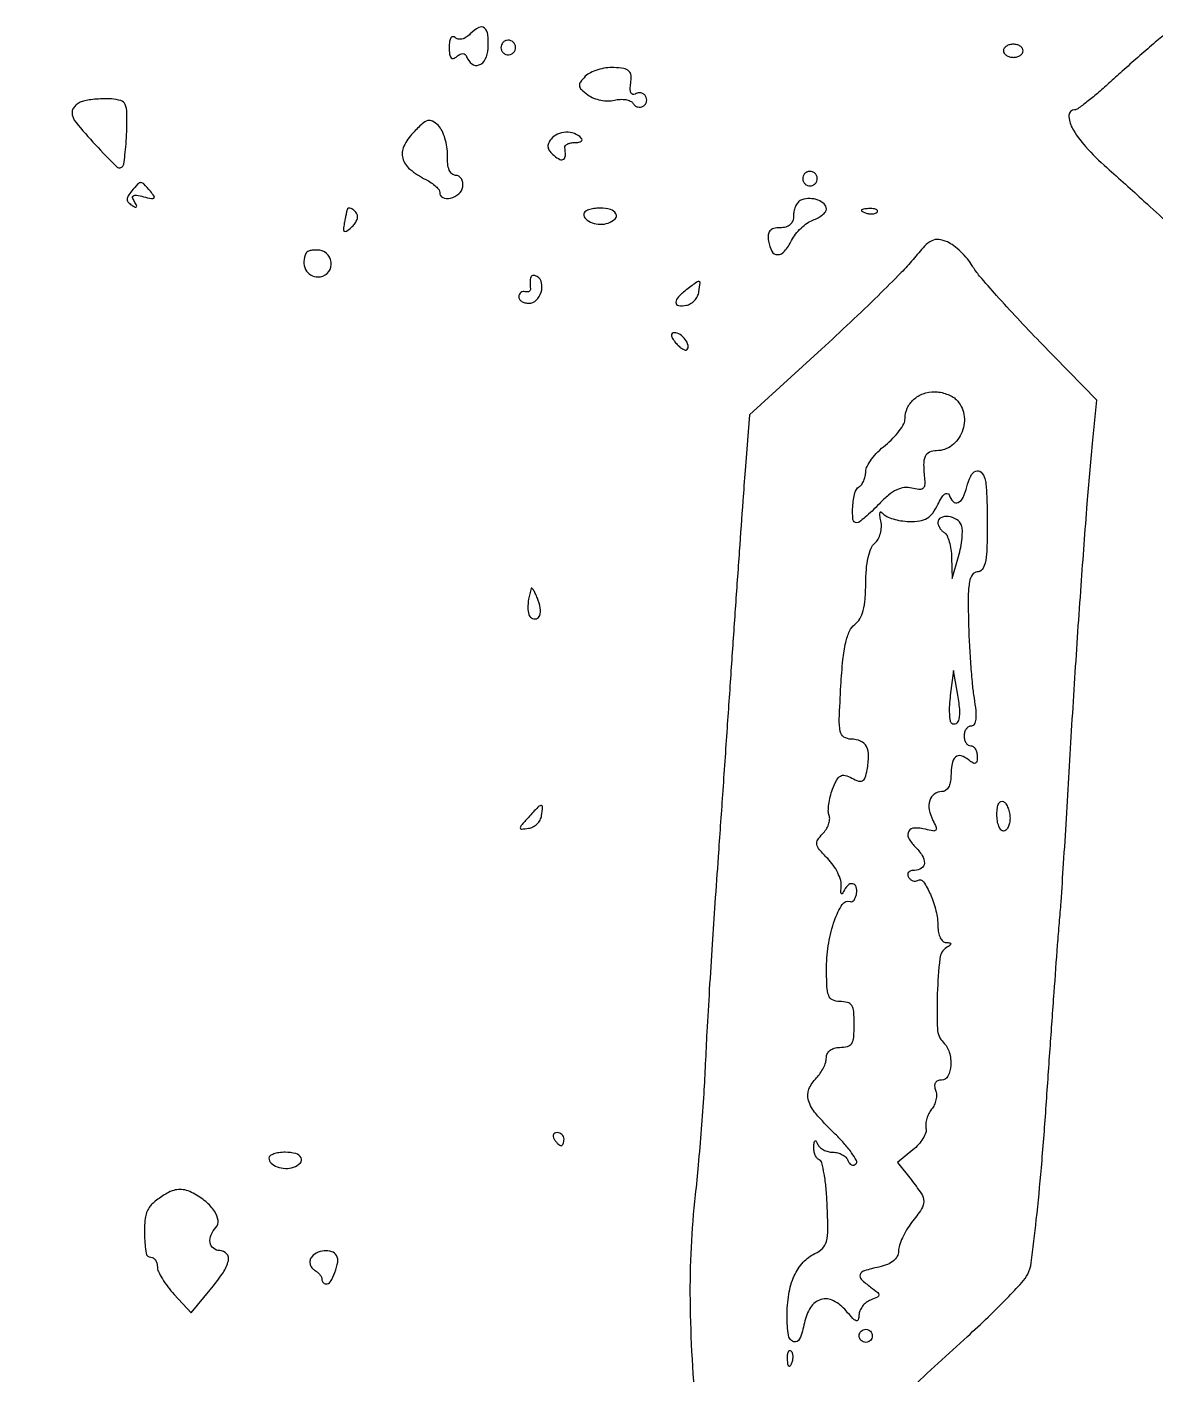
# Model space of a CAD drawing. Extents: x 0 to 5034, y 0 to 2560.
# Drawn here: x 2512.1 to 2684.1, y 541.2 to 746.6 of the extents above; entities that cross this region are included whole.
import ezdxf

# ---------------------------------------------------------------- set-up
doc = ezdxf.new("R2010")
doc.units = 0

msp = doc.modelspace()

# ---------------------------------------------------------------- linework, layer by layer
for points in [[(2579.716334, 745.573477, -0.054552), (2579.079919, 745.062608, -0.083173), (2578.429265, 744.786408, -0.1061), (2577.843385, 744.772301, -0.15064), (2577.385714, 745.014286, 0.204728), (2577.041862, 745.152233, 0.257724), (2576.75, 744.98247, 0.103307), (2576.556948, 744.425447, 0.031946), (2576.5, 743.535037, 0.025755), (2576.554977, 742.468419, 0.146781), (2576.770725, 741.950168, 0.306961), (2577.132155, 741.842637, 0.096861), (2577.652754, 742.126775, -0.048866), (2578.165606, 742.473937, -0.126698), (2578.595303, 742.581536, -0.182832), (2578.925508, 742.454085, -0.124621), (2579.152754, 742.116738, 0.141711), (2579.960866, 740.999941, 0.259989), (2581.03845, 740.83251, 0.195072), (2581.996332, 741.706926, 0.097454), (2582.411283, 743.323105, 0.035351), (2582.382049, 745.464849, 0.200299), (2581.866436, 746.456002, 0.311234), (2580.988609, 746.537238, 0.068662)], [(2584.552786, 744.08541, 0.099038), (2584.401684, 743.679226, 0.097945), (2584.417584, 743.244476, 0.097945), (2584.597789, 742.848514, 0.099038), (2584.91459, 742.552786, 0.099038), (2585.320774, 742.401684, 0.097945), (2585.755524, 742.417584, 0.097945), (2586.151486, 742.597789, 0.099038), (2586.447214, 742.91459, 0.099038), (2586.598316, 743.320774, 0.097945), (2586.582416, 743.755524, 0.097945), (2586.402211, 744.151486, 0.099038), (2586.08541, 744.447214, 0.099038), (2585.679226, 744.598316, 0.097945), (2585.244476, 744.582416, 0.097945), (2584.848514, 744.402211, 0.099038)], [(2661, 743, 0.148195), (2661.115568, 742.618646, 0.098894), (2661.440625, 742.29375, 0.082425), (2661.926543, 742.074694, 0.064853), (2662.5, 742, 0.064853), (2663.073457, 742.074694, 0.082425), (2663.559375, 742.29375, 0.098894), (2663.884432, 742.618646, 0.148195), (2664, 743, 0.148195), (2663.884432, 743.381354, 0.098894), (2663.559375, 743.70625, 0.082425), (2663.073457, 743.925306, 0.064853), (2662.5, 744, 0.064853), (2661.926543, 743.925306, 0.082425), (2661.440625, 743.70625, 0.098894), (2661.115568, 743.381354, 0.148195)], [(2597.249657, 739.1068, 0.035358), (2596.495873, 738.238139, 0.197666), (2596.344372, 737.653899, 0.17547), (2596.641021, 737.089584, 0.026882), (2597.639103, 736.273082, 0.0642), (2598.512255, 735.791886, 0.044304), (2599.596296, 735.472034, 0.044452), (2600.714272, 735.349102, 0.066628), (2601.688715, 735.459078, -0.047432), (2602.572715, 735.593271, -0.05547), (2603.419669, 735.546669, -0.064228), (2604.107418, 735.338381, -0.149823), (2604.507813, 734.987358, 0.09173), (2604.820507, 734.642501, 0.095924), (2605.231265, 734.43896, 0.099462), (2605.675729, 734.407562, 0.106861), (2606.08541, 734.552786, 0.099038), (2606.402211, 734.848514, 0.097945), (2606.582416, 735.244476, 0.097945), (2606.598316, 735.679226, 0.099038), (2606.447214, 736.08541, 0.106036), (2606.146339, 736.398907, 0.099332), (2605.736411, 736.570603, 0.096152), (2605.280496, 736.573756, 0.092456), (2604.849525, 736.407001, -0.205274), (2604.479089, 736.351526, -0.234277), (2604.211011, 736.585006, -0.102136), (2604.098888, 737.166598, -0.033077), (2604.168623, 738.044737, 0.053449), (2604.214442, 739.231791, 0.189567), (2603.893889, 739.907585, 0.14839), (2603.135567, 740.281949, 0.029316), (2601.610555, 740.443174, 0.046802), (2600.396271, 740.386278, 0.039271), (2599.137645, 740.106334, 0.040958), (2598.02122, 739.661418, 0.081253)], [(2520.75, 735.331563, 0.060849), (2520.080889, 735.057851, 0.065103), (2519.514062, 734.63594, 0.0731), (2519.130467, 734.136512, 0.127948), (2519, 733.635014, 0.175181), (2519.555452, 732.098305, 0.012799), (2522.564775, 728.662228, 0.009816), (2525.762813, 725.327732, 0.414581), (2526.660502, 725.327169, 0.157193), (2526.865755, 725.727696, 0.0092), (2527.064026, 727.101526, 0.0132), (2527.22945, 728.774978, 0.009287), (2527.330729, 730.664062, 0.010993), (2527.368817, 733.592762, 0.107391), (2527.09675, 734.792828, 0.210162), (2526.412299, 735.392651, 0.060932), (2525, 735.654888, 0.0197), (2523.914765, 735.67929, 0.014756), (2522.720313, 735.623802, 0.014974), (2521.597318, 735.504458, 0.032744)], [(2570.97714, 730.475667, 0.077768), (2569.586265, 728.438108, 0.179314), (2569.424065, 726.618108, 0.155294), (2570.50202, 724.951419, 0.054827), (2572.911161, 723.376375, -0.030434), (2573.754454, 722.8819, -0.039436), (2574.45689, 722.32538, -0.043954), (2574.941221, 721.788626, -0.181458), (2575.063005, 721.376375, 0.318945), (2575.520189, 720.623479, 0.164454), (2576.673749, 720.529146, 0.113104), (2577.970645, 721.187346, 0.184598), (2578.566187, 722.25, 0.075257), (2578.563176, 722.918658, 0.100691), (2578.352598, 723.485937, 0.118495), (2577.970429, 723.863066, 0.136557), (2577.478399, 724, -0.186327), (2576.921981, 724.214809, -0.111469), (2576.509326, 724.802823, -0.07211), (2576.268534, 725.762125, -0.032607), (2576.22078, 727.060389, 0.043318), (2576.146321, 728.339259, 0.03756), (2575.853294, 729.650728, 0.039347), (2575.401704, 730.802842, 0.083489), (2574.847573, 731.580999, 0.065762), (2573.959727, 732.261654, 0.202946), (2573.224707, 732.351979, 0.118369), (2572.387718, 731.879595, 0.016788)], [(2592.031357, 729.537783, 0.074294), (2591.631214, 728.876867, 0.144673), (2591.564888, 728.269329, 0.125864), (2591.841147, 727.665405, 0.0497), (2592.487669, 727.010234, 0.053741), (2593.381934, 726.417483, 0.289719), (2593.936864, 726.465341, 0.234146), (2594.214149, 727.023927, 0.039362), (2594.118421, 728.25, -0.224438), (2594.202177, 728.535926, -0.098612), (2594.52437, 728.779688, -0.069499), (2595.037024, 728.945223, -0.043416), (2595.666667, 729, 0.040239), (2596.260011, 729.047829, 0.115697), (2596.639414, 729.204336, 0.251597), (2596.75193, 729.433608, 0.189381), (2596.637722, 729.695611, 0.110589), (2595.582084, 730.364989, 0.095055), (2594.280812, 730.568705, 0.096022), (2593.007768, 730.27639, 0.11574)], [(2630.552786, 724.08541, 0.099038), (2630.401684, 723.679226, 0.097945), (2630.417584, 723.244476, 0.097945), (2630.597789, 722.848514, 0.099038), (2630.91459, 722.552786, 0.099038), (2631.320774, 722.401684, 0.097945), (2631.755524, 722.417584, 0.097945), (2632.151486, 722.597789, 0.099038), (2632.447214, 722.91459, 0.099038), (2632.598316, 723.320774, 0.097945), (2632.582416, 723.755524, 0.097945), (2632.402211, 724.151486, 0.099038), (2632.08541, 724.447214, 0.099038), (2631.679226, 724.598316, 0.097945), (2631.244476, 724.582416, 0.097945), (2630.848514, 724.402211, 0.099038)], [(2528.073886, 721.589028, 0.03729), (2527.553707, 720.857578, 0.140543), (2527.40821, 720.320121, 0.181496), (2527.585095, 719.86938, 0.071163), (2528.10595, 719.434519, 0.025119), (2528.626345, 719.14796, 0.370712), (2528.8132, 719.197047, 0.277256), (2528.8274, 719.422257, 0.018906), (2528.498137, 720.003015, -0.063462), (2528.226011, 720.601383, -0.361974), (2528.350504, 720.900379, -0.166637), (2528.827509, 720.973162, -0.019241), (2529.900779, 720.736198, 0.011635), (2531.10626, 720.45075, 0.227024), (2531.468137, 720.538249, 0.390633), (2531.508515, 720.820148, 0.022549), (2530.934706, 721.578674, 0.013977), (2529.962947, 722.685126, 0.207542), (2529.501047, 722.887472, 0.209179), (2529.039663, 722.687602, 0.014218)], [(2630.25, 720.269359, 0.119491), (2629.771825, 719.960513, 0.067876), (2629.367188, 719.398395, 0.0616), (2629.093177, 718.682037, 0.060647), (2629, 717.916667, -0.079519), (2628.866741, 717.084054, -0.127262), (2628.480059, 716.481532, -0.120486), (2627.831772, 716.121245, -0.066958), (2626.930449, 716, 0.057235), (2625.970065, 715.889704, 0.15958), (2625.397122, 715.542218, 0.159959), (2625.141533, 714.923762, 0.057581), (2625.180449, 713.960389, 0.082151), (2625.691589, 712.414574, 0.287207), (2626.558843, 711.908576, 0.215642), (2627.6184, 712.428234, 0.054698), (2628.695864, 714.070099, -0.048295), (2629.304487, 715.023869, -0.035921), (2630.143845, 715.949965, -0.036691), (2631.072152, 716.715083, -0.06551), (2631.945864, 717.175677, 0.037024), (2632.732038, 717.534644, 0.046204), (2633.396597, 717.984126, 0.05317), (2633.857525, 718.452365, 0.169416), (2634, 718.860787, 0.205754), (2633.666487, 719.636941, 0.100283), (2632.735089, 720.219858, 0.084069), (2631.481701, 720.46295, 0.090105)], [(2560.923489, 718.75, 0.022627), (2560.879465, 718.578838, 0.001278), (2560.768639, 718.042982, 0.001959), (2560.640817, 717.40412, 0.001435), (2560.503782, 716.694193, 0.020367), (2560.366074, 715.76469, 0.292577), (2560.508535, 715.479244, 0.295382), (2560.825868, 715.490613, 0.020624), (2561.569283, 716.057499, 0.053729), (2562.06743, 716.570492, 0.066817), (2562.403198, 717.143652, 0.080372), (2562.533867, 717.6868, 0.158628), (2562.429973, 718.113307, 0.058821), (2562.014609, 718.636426, 0.095878), (2561.545492, 718.951231, 0.167479), (2561.158717, 718.977568, 0.257983)], [(2597, 718.106989, 0.210241), (2597.334015, 717.347736, 0.097847), (2598.271946, 716.776763, 0.082195), (2599.526949, 716.538341, 0.090078), (2600.75, 716.730641, 0.108795), (2601.801079, 717.378483, 0.338387), (2601.917055, 718.150479, 0.205422), (2601.090847, 718.794514, 0.064317), (2599.5, 719, 0.033947), (2598.542413, 718.934911, 0.051882), (2597.734375, 718.737678, 0.06743), (2597.178044, 718.449646, 0.244294)], [(2639.8125, 718.316886, 0.051402), (2640.359369, 718.160852, 0.05415), (2640.916927, 718.123424, 0.060344), (2641.402231, 718.202593, 0.126455), (2641.729167, 718.395833, 0.296942), (2641.77538, 718.614691, 0.208169), (2641.592839, 718.799335, 0.077125), (2641.112848, 718.910055, 0.028489), (2640.416667, 718.921053, 0.018894), (2639.670344, 718.862007, 0.168741), (2639.37858, 718.720685, 0.470617), (2639.395823, 718.538436, 0.054073)], [(2554.689105, 712.160933, 0.098701), (2554.351069, 710.851868, 0.129543), (2554.597405, 709.647237, 0.144708), (2555.372331, 708.810026, 0.134959), (2556.5, 708.5, 0.191455), (2557.879002, 709.048126, 0.190181), (2558.510328, 710.395225, 0.187739), (2558.054643, 711.823826, 0.18847), (2556.753971, 712.565604, 0.037204), (2556.062215, 712.615048, 0.047663), (2555.427179, 712.55244, 0.05567), (2554.93331, 712.397093, 0.178187)], [(2588.881579, 708.309017, 0.022289), (2588.844744, 707.944741, 0.014052), (2588.83273, 707.517336, 0.014106), (2588.844631, 707.095576, 0.025051), (2588.881579, 706.75, -0.12901), (2588.854957, 706.484671, -0.162681), (2588.700839, 706.29375, -0.133789), (2588.435117, 706.210642, -0.077171), (2588.1, 706.25, 0.11039), (2587.749164, 706.267928, 0.119228), (2587.435, 706.132812, 0.113761), (2587.206961, 705.862485, 0.093907), (2587.1, 705.5, 0.168696), (2587.191038, 705.119049, 0.108012), (2587.515435, 704.79375, 0.084061), (2588.029171, 704.574199, 0.059104), (2588.654671, 704.5, 0.197179), (2589.770248, 704.957733, 0.123534), (2590.513587, 706.180419, 0.126021), (2590.583739, 707.590598, 0.206932), (2589.910933, 708.555046, 0.072163), (2589.553783, 708.710062, 0.125664), (2589.2328, 708.715008, 0.160215), (2588.999675, 708.571325, 0.139745)], [(2612.75, 706.607954, 0.034795), (2611.436837, 705.458853, 0.188053), (2611.065481, 704.605846, 0.389316), (2611.464209, 704.135985, 0.079532), (2612.655524, 704.176676, 0.08995), (2613.307491, 704.431269, 0.068676), (2613.899936, 704.919086, 0.067761), (2614.345232, 705.556887, 0.08242), (2614.56704, 706.25, 0.007485), (2614.748152, 707.632295, 0.391203), (2614.602421, 707.831965, 0.210868), (2614.289754, 707.761672, 0.00313)], [(2611.020056, 698.475834, 0.030935), (2611.53795, 697.924986, 0.05004), (2612.047854, 697.533822, 0.066988), (2612.47727, 697.341746, 0.274667), (2612.742636, 697.409303, 0.264952), (2612.922393, 698.065454, 0.097357), (2612.493857, 698.964713, 0.084765), (2611.689562, 699.733547, 0.149534), (2610.818538, 700, 0.176123), (2610.485592, 699.878966, 0.256649), (2610.374856, 699.594311, 0.110288), (2610.548584, 699.120064, 0.030483)], [(2653.8, 689.8, -0.155225), (2654.965617, 687.546813, -0.134958), (2654.70231, 684.89258, -0.138244), (2653.131204, 682.790858, -0.165006), (2650.8, 682, 0.107223), (2649.70234, 681.761872, 0.18941), (2649.066681, 681.105213, 0.104035), (2648.829516, 679.854786, 0.02161), (2648.971292, 677.610762, -0.055047), (2648.967938, 676.697991, -0.218266), (2648.685118, 676.229844, -0.179133), (2648.097816, 676.084221, -0.036096), (2647.021826, 676.284041, 0.092494), (2645.871064, 676.366248, 0.083262), (2644.721442, 676.036553, 0.062858), (2643.489744, 675.245365, 0.027891), (2642.077116, 673.923279, -0.010672), (2640.960216, 672.803407, -0.015088), (2639.915596, 671.858713, -0.011152), (2639.018367, 671.129096, -0.166624), (2638.641737, 671, -0.384483), (2638.057742, 671.526972, -0.041927), (2638.02077, 673.497677, -0.040883), (2638.325843, 675.561359, -0.19978), (2639, 676.5, 0.099877), (2639.38383, 676.859492, 0.051804), (2639.708916, 677.433213, 0.048582), (2639.931451, 678.116348, 0.053166), (2640.009074, 678.809017, -0.121525), (2640.213611, 679.619403, -0.037025), (2640.894068, 680.697276, -0.034638), (2641.863773, 681.83376, -0.031664), (2643.009074, 682.862562, 0.031746), (2644.153707, 683.891102, 0.034813), (2645.121416, 685.026806, 0.037246), (2645.798932, 686.103527, 0.122402), (2646, 686.912562, -0.106018), (2646.33954, 688.495893, -0.10309), (2647.300133, 689.819064, -0.098098), (2648.755188, 690.694874, -0.08678), (2650.5, 691, -0.049362), (2651.392078, 690.911715, -0.037889), (2652.335625, 690.6475, -0.038897), (2653.188407, 690.259976, -0.070395)], [(2658.178412, 677.75, -0.058829), (2658.330823, 676.94293, -0.005759), (2658.445138, 674.960761, -0.007225), (2658.520279, 672.586755, -0.005662), (2658.5354, 670.010039, -0.009592), (2658.453961, 666.705129, -0.047041), (2658.197628, 664.857166, -0.10585), (2657.730063, 663.871064, -0.231011), (2657, 663.506563, 0.248695), (2656.262523, 663.107015, 0.103153), (2655.827713, 662.022206, 0.042168), (2655.637176, 659.942118, 0.007342), (2655.667261, 655.996525, 0.006822), (2655.781699, 652.814849, 0.005766), (2655.987423, 649.453667, 0.005821), (2656.246063, 646.393008, 0.016124), (2656.522296, 644.25, -0.016166), (2656.766007, 642.358047, -0.048449), (2656.764649, 641.055907, -0.08911), (2656.543556, 640.274146, -0.286859), (2656.105035, 640, 0.13469), (2655.683639, 639.884387, 0.100419), (2655.324604, 639.559375, 0.087064), (2655.082985, 639.073212, 0.072011), (2655, 638.5, 0.064853), (2655.074694, 637.926543, 0.082425), (2655.29375, 637.440625, 0.098894), (2655.618646, 637.115568, 0.148195), (2656, 637, -0.159372), (2656.381418, 636.875257, -0.096868), (2656.70625, 636.523407, -0.078585), (2656.925605, 635.99802, -0.059737), (2657, 635.377555, -0.038656), (2656.940982, 634.615335, -0.269757), (2656.714831, 634.33654, -0.236806), (2656.33388, 634.375816, -0.031246), (2655.657991, 634.868879, 0.102305), (2654.544633, 635.461051, 0.267829), (2653.696298, 635.254841, 0.162665), (2653.15612, 634.233432, 0.041013), (2653, 632.333333, -0.054559), (2652.899054, 631.410972, -0.082093), (2652.598214, 630.661765, -0.104704), (2652.140617, 630.174786, -0.153142), (2651.583333, 630, 0.156826), (2650.43945, 629.632171, 0.164922), (2649.752391, 628.673146, 0.122519), (2649.679381, 627.240966, 0.070974), (2650.248613, 625.603691, -0.021019), (2650.737404, 624.549824, -0.280314), (2650.674436, 624.145131, -0.267934), (2650.281026, 624.003186, -0.019622), (2649.114482, 624.259811, 0.069074), (2647.449236, 624.456973, 0.253698), (2646.557814, 623.950134, 0.267821), (2646.524478, 622.956426, 0.074028), (2647.490809, 621.652048, -0.053306), (2648.60037, 620.276823, -0.147562), (2648.939644, 619.094143, -0.25174), (2648.505505, 618.312279, -0.143649), (2647.440983, 618, 0.067432), (2646.890269, 617.925389, 0.140899), (2646.524436, 617.701458, 0.190788), (2646.397824, 617.36964, 0.136093), (2646.510081, 616.983688, 0.075641), (2646.809141, 616.631907, 0.089108), (2647.184186, 616.408373, 0.100723), (2647.575243, 616.345678, 0.128647), (2647.92287, 616.452331, -0.401468), (2648.79112, 616.267299, -0.045804), (2649.857227, 614.342153, -0.043414), (2650.713768, 611.820295, -0.060235), (2651, 609.452947, 0.048942), (2651.092214, 608.513129, 0.068398), (2651.367188, 607.716055, 0.087955), (2651.772639, 607.17628, 0.186843), (2652.25, 606.984687, -0.025888), (2652.825666, 606.947786, -0.350731), (2652.96407, 606.807982, -0.264738), (2652.873112, 606.599782, -0.018688), (2652.330562, 606.22546, 0.22833), (2651.295753, 604.557437, 0.017833), (2650.915564, 599.184695, 0.019086), (2650.932686, 593.809029, 0.188187), (2651.824847, 591.775153, -0.124119), (2652.73306, 590.25459, -0.085764), (2652.974821, 588.255289, -0.106561), (2652.531724, 586.61014, -0.280903), (2651.531385, 586, 0.094009), (2650.969747, 585.893461, 0.167795), (2650.616375, 585.591306, 0.152052), (2650.504221, 585.110328, 0.073557), (2650.64326, 584.487265, -0.085517), (2650.77876, 583.804059, -0.056283), (2650.708737, 583.003805, -0.054832), (2650.456451, 582.214261, -0.06858), (2650.051002, 581.561454, 0.055772), (2649.625225, 580.913413, 0.044473), (2649.314067, 580.136589, 0.045949), (2649.155356, 579.354683, 0.079962), (2649.189127, 578.695169, -0.13805), (2649.145101, 578.0041, -0.05107), (2648.725733, 577.113399, -0.045722), (2648.041661, 576.181988, -0.040809), (2647.17507, 575.351096), (2644.850141, 573.460233), (2646.92507, 570.822387, -0.018754), (2648.484108, 568.679684, -0.146042), (2648.846957, 567.512786, -0.150362), (2648.504971, 566.3543, -0.020248), (2647, 564.272871, 0.030281), (2646.234552, 563.168234, 0.028152), (2645.5875, 561.952623, 0.029295), (2645.13712, 560.80602, 0.079091), (2645, 559.944597, -0.121343), (2644.800269, 559.133715, -0.101356), (2644.237744, 558.445208, -0.077155), (2643.30106, 557.896722, -0.039902), (2642, 557.5, 0.01921), (2639.803421, 556.928302, 0.226484), (2639.168354, 556.35019, 0.308818), (2639.324488, 555.625465, 0.0312), (2640.75, 554.431663, -0.011806), (2641.823081, 553.601595, -0.225928), (2642, 553.230042, -0.289816), (2641.801739, 552.916725, -0.018157), (2640.75, 552.464431, 0.073841), (2640.078461, 552.082391, 0.062859), (2639.50429, 551.50267, 0.065045), (2639.109805, 550.821812, 0.09402), (2638.966731, 550.143011, -0.075453), (2638.848297, 549.456637, -0.417743), (2638.545785, 549.307551, -0.124547), (2638.019959, 549.653066, -0.01171), (2636.994686, 550.82626, 0.100561), (2635.091975, 552.350964, 0.192169), (2633.172705, 552.534609, 0.183198), (2631.588832, 551.338783, 0.091335), (2630.644081, 548.970407, -0.044873), (2629.921407, 546.522625, -0.408082), (2628.999045, 546.111694, -0.275315), (2628.200276, 547.104139, -0.035107), (2628, 549.952947, -0.039893), (2628.272394, 553.361561, -0.064839), (2629.09886, 556.14141, -0.078938), (2630.446333, 558.216014, -0.104077), (2632.26428, 559.540979, 0.094404), (2633.401427, 560.336859, 0.132612), (2634.001221, 561.413671, 0.062904), (2634.217358, 563.22318, 0.008788), (2634.125433, 567, 0.013107), (2633.95384, 569.514969, 0.019842), (2633.66079, 571.688542, 0.015246), (2633.304029, 573.411435, 0.252877), (2632.926431, 573.833333, -0.139269), (2632.577622, 574.083479, -0.067878), (2632.29533, 574.558333, -0.059306), (2632.117573, 575.171122, -0.052846), (2632.078947, 575.833333, -0.019378), (2632.13627, 576.497581, -0.209411), (2632.271124, 576.723735, -0.436971), (2632.443361, 576.68816, -0.039934), (2632.662281, 576.25, 0.109745), (2632.990955, 575.77178, 0.064843), (2633.557045, 575.367188, 0.060083), (2634.261398, 575.093179, 0.062829), (2635, 575, -0.063247), (2635.734264, 574.906746, -0.062302), (2636.42593, 574.632812, -0.067851), (2636.972877, 574.228103, -0.114305), (2637.279762, 573.75, 0.076738), (2637.508905, 573.326741, 0.130431), (2637.824434, 573.080833, 0.159108), (2638.174539, 573.050277, 0.131087), (2638.507065, 573.227303, 0.343311), (2638.587783, 573.729082, 0.02858), (2637.841266, 574.922302, 0.028681), (2636.676331, 576.382044, 0.017375), (2635.14397, 577.976192, -0.022055), (2632.392482, 580.892761, -0.101998), (2631.268609, 582.907247, -0.175422), (2631.339851, 584.613941, -0.099418), (2632.5, 586.357143, 0.045706), (2633.074073, 587.046995, 0.037117), (2633.559375, 587.878125, 0.03846), (2633.892467, 588.718365, 0.075276), (2634, 589.428571, -0.119287), (2634.149448, 590.046083, -0.107897), (2634.568182, 590.553571, -0.094927), (2635.211839, 590.885957, -0.071973), (2636, 591, 0.059941), (2637.210161, 591.1456, 0.192315), (2637.858969, 591.60827, 0.123975), (2638.173698, 592.54342, 0.019491), (2638.25, 594.5, 0.019491), (2638.173698, 596.45658, 0.123975), (2637.858969, 597.39173, 0.192315), (2637.210161, 597.8544, 0.059941), (2636, 598, -0.113801), (2634.949186, 598.242306, -0.192182), (2634.349638, 598.901821, -0.080907), (2634.077801, 600.266575, -0.010475), (2634.035435, 603.25, -0.039529), (2634.351581, 606.927117, -0.044796), (2635.241925, 610.352269, -0.052205), (2636.423358, 612.809542, -0.355115), (2637.606307, 613.222506, 0.200454), (2637.916415, 613.23774, 0.114233), (2638.214808, 613.475227, 0.080976), (2638.45664, 613.908083, 0.050583), (2638.598844, 614.472506, 0.107737), (2638.527617, 615.504381, 0.295334), (2637.9999, 615.960628, 0.239551), (2637.253176, 615.703445, 0.087501), (2636.608826, 614.75, -0.07035), (2636.414274, 614.439836, -0.550923), (2636.276683, 614.458804, -0.116893), (2636.210186, 614.797319, -0.016346), (2636.26148, 615.514012, 0.095423), (2636.1808, 616.448386, 0.042998), (2635.74283, 617.603721, 0.040483), (2635.053904, 618.781655, 0.043844), (2634.200273, 619.799727, -0.018371), (2632.952246, 621.142997, -0.127693), (2632.558906, 621.941094, -0.19577), (2632.691071, 622.656211, -0.054051), (2633.421796, 623.564653, 0.055417), (2633.955824, 624.232276, 0.055463), (2634.330003, 625.00071, 0.06083), (2634.498187, 625.749926, 0.116958), (2634.416696, 626.35649, -0.094547), (2634.29397, 627.039161, -0.030372), (2634.367718, 628.070488, -0.029064), (2634.591736, 629.233925, -0.028755), (2634.949735, 630.367793, -0.026369), (2635.57564, 631.784381, -0.145224), (2636.142811, 632.384469, -0.199793), (2636.841204, 632.476319, -0.057004), (2637.87869, 632.064923, 0.040336), (2638.899466, 631.620328, 0.208358), (2639.499477, 631.668852, 0.19133), (2639.904188, 632.148202, 0.033562), (2640.208894, 633.312424, 0.041892), (2640.435466, 635.459255, 0.125174), (2640.104718, 636.887032, 0.174437), (2639.2225, 637.706777, 0.101171), (2637.788181, 638, -0.147135), (2636.681146, 638.332975, -0.201594), (2636.110099, 639.188447, -0.057704), (2635.967088, 641.080046, -0.004501), (2636.214755, 646.148791, -0.009892), (2636.524168, 650.127647, -0.031561), (2636.949735, 652.756462, -0.048709), (2637.529432, 654.500297, -0.13103), (2638.343241, 655.509033, 0.107771), (2639.094071, 656.357009, 0.06259), (2639.607084, 657.62308, 0.045311), (2639.90682, 659.375453, 0.019714), (2640, 661.737798, -0.021638), (2640.093047, 663.88688, -0.033979), (2640.377358, 665.712785, -0.040074), (2640.816023, 667.11839, -0.124503), (2641.396765, 667.914323, 0.095118), (2641.896278, 668.521514, 0.058638), (2642.241873, 669.382776, 0.055864), (2642.391371, 670.353255, 0.064167), (2642.310019, 671.286768, -0.018216), (2642.155992, 672.139713, -0.113145), (2642.192655, 672.579881, -0.476149), (2642.3721, 672.650223, -0.102178), (2642.663253, 672.395465, 0.121723), (2643.195543, 671.964826, 0.037112), (2644.171182, 671.593375, 0.034707), (2645.365294, 671.326092, 0.031715), (2646.621622, 671.215998, 0.041687), (2648.231507, 671.311619, 0.098746), (2649.35878, 671.709752, 0.102278), (2650.223155, 672.499331, 0.046869), (2651.002734, 673.820533, -0.026884), (2651.536897, 674.814412, -0.082208), (2652.034683, 675.392424, -0.223998), (2652.426723, 675.494647, -0.26549), (2652.714445, 675.25, 0.10521), (2653.338968, 674.2467, 0.319911), (2654.085472, 674.106902, 0.178558), (2654.833837, 674.858434, 0.04603), (2655.410644, 676.5, -0.052009), (2656.002911, 678.12338, -0.174962), (2656.801732, 678.898939, -0.315023), (2657.578449, 678.752655, -0.118071)], [(2651, 671.059017, 0.089642), (2651.073302, 670.653442, 0.053229), (2651.29375, 670.2129, 0.051032), (2651.617485, 669.806203, 0.06081), (2652, 669.5, -0.149146), (2652.392093, 669.053953, -0.036577), (2652.732743, 668.126162, -0.034232), (2652.982152, 666.957867, -0.028415), (2653.090188, 665.690983), (2653.180377, 662.5), (2654.150381, 665.87195, 0.022871), (2654.48274, 667.263977, 0.02401), (2654.680109, 668.658192, 0.024557), (2654.732909, 669.870882, 0.090449), (2654.591577, 670.62195, 0.163763), (2653.847628, 671.521409, 0.108928), (2652.574047, 671.969197, 0.143111), (2651.456998, 671.785265, 0.288451)], [(2588.993774, 661, 0.025368), (2588.604648, 659.373613, 0.047516), (2588.48432, 658.027565, 0.063656), (2588.617823, 657.029302, 0.191577), (2589.019968, 656.487659, 0.204716), (2589.794598, 656.370805, 0.260322), (2590.308167, 656.862331, 0.120045), (2590.375925, 658.008647, 0.050687), (2589.945153, 659.5, 0.014061), (2589.625703, 660.233788, 0.031637), (2589.333795, 660.765625, 0.062942), (2589.11314, 661.032464, 0.55915)], [(2652.895697, 644.689295, 0.019218), (2652.7547, 643.196404, 0.027342), (2652.753281, 641.86415, 0.026226), (2652.865262, 640.812139, 0.218044), (2653.124616, 640.422983, 0.276786), (2653.817522, 640.413613, 0.216673), (2654.261662, 641.039015, 0.071678), (2654.334562, 642.567518, 0.018899), (2654.008511, 645), (2653.403966, 648.5)], [(2588.568603, 626.075805, 0.005286), (2587.46245, 624.827239, 0.18237), (2587.328564, 624.464567, 0.435285), (2587.519364, 624.289449, 0.016801), (2588.580487, 624.408934, 0.084275), (2589.268867, 624.632391, 0.071263), (2589.890588, 625.080312, 0.072374), (2590.353247, 625.67682, 0.09263), (2590.578388, 626.333129, 0.019066), (2590.721463, 627.657664, 0.473108), (2590.487066, 627.878874, 0.172957), (2590.017329, 627.640342, 0.00571)], [(2662, 625.940983, -0.049547), (2661.926216, 625.198222, -0.069539), (2661.70625, 624.570164, -0.089706), (2661.381787, 624.147465, -0.186414), (2661, 624, -0.230178), (2660.616918, 624.186221, -0.073461), (2660.29375, 624.751711, -0.055981), (2660.073066, 625.579009, -0.037227), (2660, 626.559017, -0.035659), (2660.068671, 627.520664, -0.083483), (2660.287316, 628.205217, -0.1651), (2660.615199, 628.521766, -0.253782), (2661, 628.5, -0.111412), (2661.383556, 628.123976, -0.050262), (2661.70625, 627.49335, -0.046318), (2661.925923, 626.729296, -0.046881)], [(2592.5, 577, 0.029505), (2592.768994, 576.617226, 0.035638), (2593.066025, 576.29375, 0.038439), (2593.34829, 576.065539, 0.151918), (2593.559017, 576, 0.210953), (2593.727648, 576.07446, 0.081139), (2593.870461, 576.29375, 0.061769), (2593.967655, 576.617151, 0.042167), (2594, 577, 0.105053), (2593.918938, 577.381556, 0.099167), (2593.688914, 577.70625, 0.09642), (2593.345238, 577.923877, 0.093332), (2592.940983, 578, 0.108972), (2592.586039, 577.921712, 0.182303), (2592.3746, 577.70625, 0.161196), (2592.343488, 577.3821, 0.082592)], [(2549, 574.106989, 0.210241), (2549.334015, 573.347736, 0.097847), (2550.271946, 572.776763, 0.082195), (2551.526949, 572.538341, 0.090078), (2552.75, 572.730641, 0.108795), (2553.801079, 573.378483, 0.338387), (2553.917055, 574.150479, 0.205422), (2553.090847, 574.794514, 0.064317), (2551.5, 575, 0.033947), (2550.542413, 574.934911, 0.051882), (2549.734375, 574.737678, 0.06743), (2549.178044, 574.449646, 0.244294)], [(2533.474177, 568.750671, 0.02325), (2532.664485, 568.257605, 0.020215), (2531.8641, 567.669247, 0.020704), (2531.183017, 567.077029, 0.05472), (2530.765313, 566.585463, 0.121265), (2530.150519, 564.920191, 0.035826), (2530.039097, 562.183498, 0.032002), (2530.284053, 559.610355, 0.368405), (2531, 559, -0.143373), (2531.381342, 558.888357, -0.099563), (2531.70625, 558.57451, -0.084086), (2531.925167, 558.1052, -0.067272), (2532, 557.551522, 0.110367), (2532.164926, 556.813451, 0.026993), (2532.758833, 555.70974, 0.026346), (2533.59447, 554.489113, 0.023608), (2534.58326, 553.31566), (2537.16652, 550.528277), (2540.056359, 554.014138, 0.02341), (2542.016931, 556.618055, 0.090725), (2542.833051, 558.45737, 0.246491), (2542.564408, 559.52418, 0.213341), (2541.5, 560, -0.17681), (2540.546498, 560.348058, -0.179987), (2540.050181, 561.225791, -0.137502), (2540.187706, 562.418255, -0.097327), (2540.932679, 563.55, 0.239753), (2541.264808, 564.602853, 0.105818), (2540.714125, 565.998174, 0.073946), (2539.374031, 567.482512, 0.049934), (2537.474177, 568.751865, 0.048156), (2536.427227, 569.185888, 0.074401), (2535.460322, 569.33027, 0.075121), (2534.50025, 569.184915, 0.050108)], [(2555.430902, 558.888197, 0.108347), (2555.261756, 558.406543, 0.099681), (2555.302088, 557.882673, 0.095505), (2555.546225, 557.397225, 0.090449), (2555.957295, 557.026393, -0.038297), (2556.415381, 556.692303, -0.045457), (2556.789258, 556.309235, -0.051452), (2557.033769, 555.9357, -0.153647), (2557.08541, 555.638197, 0.111137), (2557.107471, 555.389081, 0.103119), (2557.233933, 555.165733, 0.097756), (2557.446023, 555.002758, 0.089383), (2557.710957, 554.926, 0.291779), (2558.390856, 555.266322, 0.045911), (2559.068992, 556.680419, 0.046395), (2559.493409, 558.258826, 0.175371), (2559.315851, 559.25, 0.18617), (2558.584746, 559.839043, 0.101076), (2557.421048, 559.965927, 0.094292), (2556.229897, 559.62226, 0.137942)], [(2641, 547, -0.099038), (2640.923658, 546.618362, -0.097945), (2640.70625, 546.29375, -0.097945), (2640.381638, 546.076342, -0.099038), (2640, 546, -0.099038), (2639.618362, 546.076342, -0.097945), (2639.29375, 546.29375, -0.097945), (2639.076342, 546.618362, -0.099038), (2639, 547, -0.099038), (2639.076342, 547.381638, -0.097945), (2639.29375, 547.70625, -0.097945), (2639.618362, 547.923658, -0.099038), (2640, 548, -0.099038), (2640.381638, 547.923658, -0.097945), (2640.70625, 547.70625, -0.097945), (2640.923658, 547.381638, -0.099038)], [(2628.683114, 542.8125, -0.054073), (2628.461564, 542.395823, -0.470617), (2628.279315, 542.37858, -0.168741), (2628.137993, 542.670344, -0.018894), (2628.078947, 543.416667, -0.028489), (2628.089945, 544.112848, -0.077125), (2628.200665, 544.592839, -0.208169), (2628.385309, 544.77538, -0.296942), (2628.604167, 544.729167, -0.126455), (2628.797407, 544.402231, -0.060344), (2628.876576, 543.916927, -0.05415), (2628.839148, 543.359369, -0.051402)]]:
    msp.add_lwpolyline(points, format="xyb", close=True)
for points in [[(2685.883172, 745.782116, 0.0036), (2683.885817, 744.081874, 0.002038), (2681.489274, 741.994764, 0.002034), (2679.09024, 739.87088, 0.003346), (2677.080314, 738.052529, -0.008708), (2675.326709, 736.49994, -0.012471), (2673.715006, 735.19043, -0.008373), (2672.337711, 734.163621, -0.157249), (2671.830314, 734, 0.409929), (2670.980329, 733.162378, 0.13158), (2671.459537, 731.261936, 0.056493), (2673.525722, 728.377098, 0.027401), (2676.75, 725.177148, -0.002382), (2682.419299, 720.087378, -0.00739), (2686.175962, 716.579756, -0.009934)], [(2646.637108, 538.714518, -0.006052), (2655.5, 546.919915, 0.007469), (2658.651029, 549.853813, 0.009156), (2661.502219, 552.691243, 0.007857), (2663.80885, 555.148491, 0.062998), (2664.699044, 556.416086, 0.090937), (2665.233781, 558.114359, 0.003471), (2666.008339, 564.719804, 0.0061), (2666.781028, 572.612693, 0.004174), (2667.474133, 581.591793, -0.000412), (2668.112897, 590.766044, -0.000496), (2668.728824, 599.386339, -0.000422), (2669.260925, 606.645895, -0.003354), (2669.532252, 610, 0.004848), (2669.778176, 613.157398, 0.000878), (2670.167646, 619.025, 0.000946), (2670.598593, 625.896782, 0.000857), (2671.018338, 633, -0.001684), (2671.889118, 647.333309, -0.001763), (2672.844074, 661.444329, -0.001854), (2673.78231, 673.963466, -0.004632), (2674.586144, 683.097713), (2675.228409, 689.695425), (2666.555537, 698.597713, -0.005212), (2663.117108, 702.201492, -0.006243), (2659.958382, 705.667734, -0.005423), (2657.368464, 708.646507, -0.040594), (2656.276061, 710.164788, 0.03773), (2655.49798, 711.259359, 0.028098), (2654.487853, 712.344569, 0.028676), (2653.412802, 713.264311, 0.055767), (2652.444625, 713.843277, 0.075458), (2651.134445, 714.215625, 0.150517), (2650.082847, 714.032374, 0.088324), (2648.959065, 713.182481, 0.015571), (2647.215704, 711.178489, -0.023444), (2645.405495, 709.162628, -0.004343), (2641.87276, 705.643056, -0.00465), (2637.664131, 701.598282, -0.004225), (2633.245468, 697.5), (2622.279322, 687.5), (2621.617794, 679, 0.001409), (2621.270491, 674.368875, 0.000338), (2620.720965, 666.68125, 0.000347), (2620.102178, 657.854688, 0.000344), (2619.493714, 649, -0.00015), (2618.858763, 639.707163, -0.000115), (2618.159775, 629.55625, -0.000116), (2617.501507, 620.060832, -0.000277), (2617.006439, 613, 0.001542), (2616.581864, 606.716774, 0.001169), (2616.153488, 599.821875, 0.001181), (2615.781856, 593.348879, 0.002755), (2615.541748, 588.5, -0.005191), (2615.294093, 583.94779, -0.003036), (2614.907726, 578.5, -0.003036), (2614.454835, 573.052499, -0.00515), (2614.0012, 568.5, 0.030348), (2613.215433, 552.45663, 0.021663), (2614.205221, 534.497911, 0.014847)], [(2033.325134, 261.316347, -0.000063), (2297.5, 260.550923, -0.001268)]]:
    msp.add_lwpolyline(points, format="xyb")

doc.saveas('drawing.dxf')
